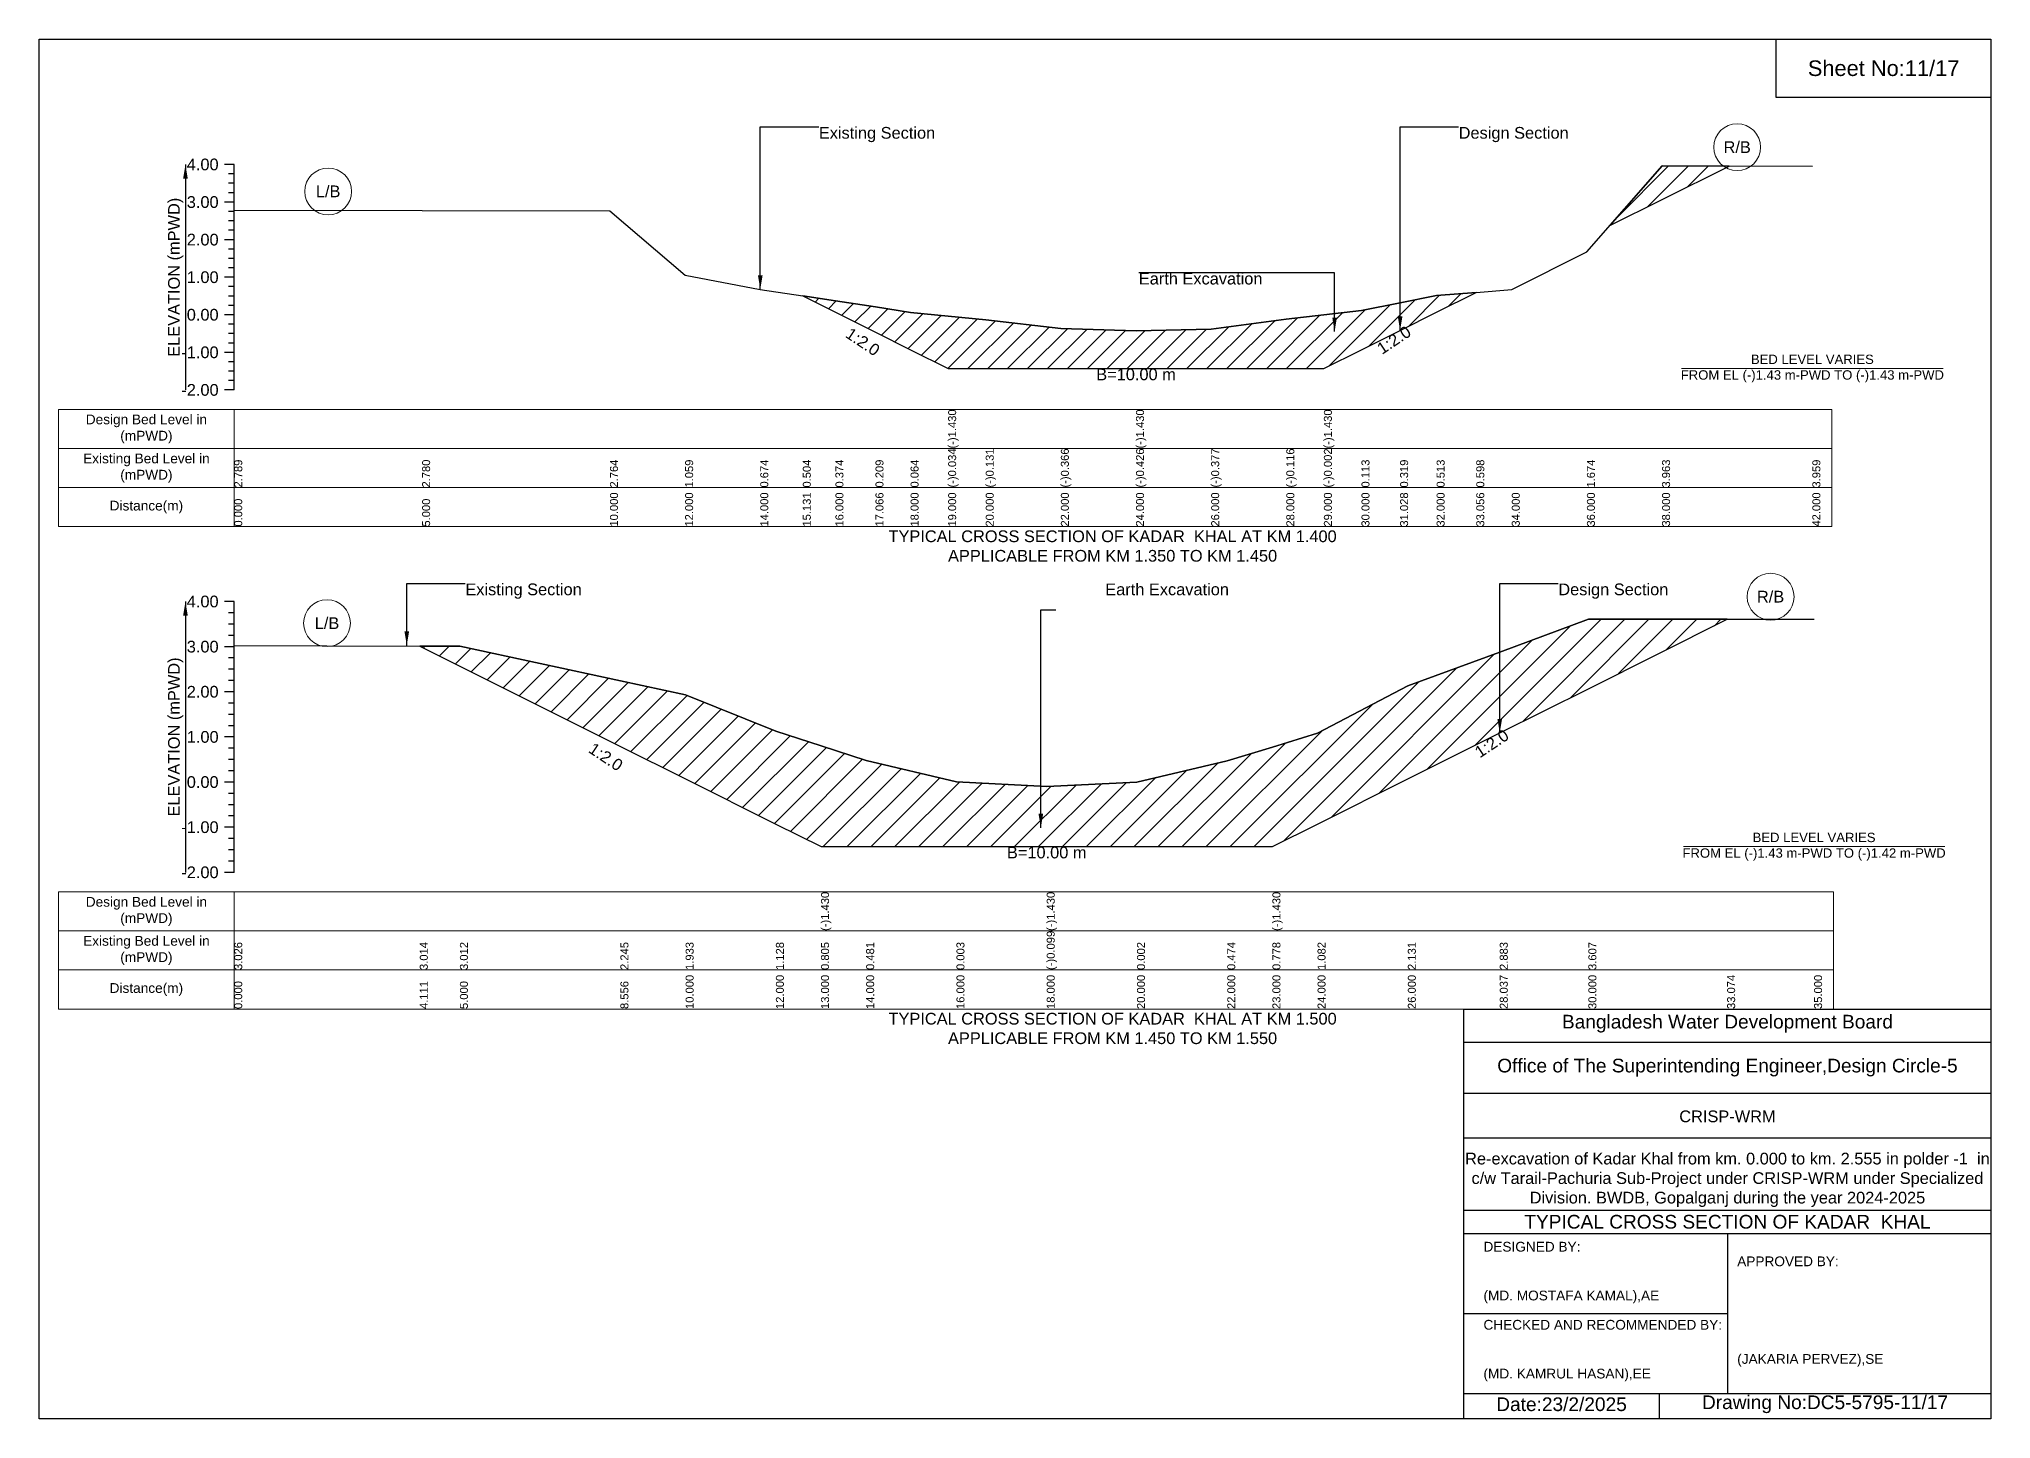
# Model space of a CAD drawing. Header units: inches. Extents: x 91000 to 278000, y -13885 to 0.
# Drawn here: x 200000 to 208000, y -5656 to 0 of the extents above; entities that cross this region are included whole.
import ezdxf

# ---------------------------------------------------------------- set-up
doc = ezdxf.new("R2010")
doc.units = ezdxf.units.IN
doc.header["$LTSCALE"] = 7
doc.header["$MEASUREMENT"] = 0
for name, color, linetype, lineweight in [('Cross section Data Border', 7, 'Continuous', 9), ('Cross Section Labels', 7, 'Continuous', 9), ('Existing_Bed_Level for Xsection', 7, 'Continuous', 25)]:
    doc.layers.add(name, color=color, linetype=linetype, lineweight=lineweight)
doc.styles.get("Standard").update_dxf_attribs({"font": 'arial.ttf'})
doc.dimstyles.get("Standard").update_dxf_attribs({"dimtxt": 0.18, "dimasz": 0.18, "dimexe": 0.18, "dimexo": 0.0625, "dimgap": 0.09, "dimtad": 0, "dimtih": 1, "dimtoh": 1, "dimdec": 4, "dimzin": 0, "dimdsep": 46, "dimtxsty": 'Standard', "dimcen": 0.09, "dimadec": 0, "dimazin": 0, "dimtfac": 1, "dimtdec": 4, "dimtofl": 0, "dimtmove": 0, "dimatfit": 3, "dimfxl": 1, "dimtolj": 1, "dimtzin": 0, "dimarcsym": 0})

msp = doc.modelspace()

# ---------------------------------------------------------------- hatches: boundary and pattern name
at = {"layer": 'Existing_Bed_Level for Xsection'}
h = msp.add_hatch(dxfattribs=at)
h.set_pattern_fill('ANSI31', color=256, scale=462, style=0)
h.paths.add_polyline_path([(206438.6, -764.3), (206652, -657.6), (206926.5, -520.4), (206652, -520.1)])
h = msp.add_hatch(dxfattribs=at)
h.set_pattern_fill('ANSI31', color=256, scale=462, style=0)
h.paths.add_polyline_path([(203130.2, -1052.7), (203264, -1119.6), (203428.1, -1201.7), (203572, -1273.6), (203726, -1350.6), (203880, -1350.6), (204188, -1350.6), (204496, -1350.6), (204804, -1350.6), (205112, -1350.6), (205266, -1350.6), (205420, -1273.6), (205578.3, -1194.5), (205728, -1119.6), (205890.6, -1038.3), (205728, -1051.4), (205578.3, -1081.3), (205420, -1113), (205266, -1130.6), (205112, -1148.3), (204804, -1188.5), (204496, -1196), (204188, -1186.8), (203880, -1150.6), (203726, -1135.6), (203572, -1120.5), (203428.1, -1098.2), (203264, -1072.8)])
h = msp.add_hatch(dxfattribs=at)
h.set_pattern_fill('ANSI31', color=256, scale=555, style=0)
h.paths.add_polyline_path([(201560.5, -2488), (201725, -2570.2), (202382.8, -2899.1), (202650, -3032.7), (203020, -3217.7), (203205, -3310.2), (203390, -3310.2), (203760, -3310.2), (204130, -3310.2), (204500, -3310.2), (204870, -3310.2), (205055, -3310.2), (205240, -3217.7), (205610, -3032.7), (205986.8, -2844.3), (206350, -2662.7), (206918.7, -2378.4), (206350, -2378.4), (205986.8, -2512.4), (205610, -2651.4), (205240, -2845.5), (205055, -2901.8), (204870, -2958), (204500, -3045.3), (204130, -3064), (203760, -3045.1), (203390, -2956.7), (203205, -2896.9), (203020, -2837), (202650, -2688.1), (202382.8, -2630.4), (201725, -2488.5)])

# ---------------------------------------------------------------- linework, layer by layer
for points in [[(200000, 0), (208000, 0), (208000, -5656), (200000, -5656)], [(207120, 0), (208000, 0), (208000, -240), (207120, -240)]]:
    msp.add_lwpolyline(points, close=True)
for points in [[(205840, -5656), (205840, -3976), (208000, -3976)], [(205840, -4112), (208000, -4112)], [(205840, -4320), (208000, -4320)], [(205840, -4504), (208000, -4504)], [(205840, -4800), (208000, -4800)], [(205840, -4896), (208000, -4896)], [(206920, -4896), (206920, -5552)], [(205840, -5224), (206920, -5224)], [(205840, -5552), (208000, -5552)], [(206640, -5552), (206640, -5656)]]:
    msp.add_lwpolyline(points)
at = {"layer": 'Cross section Data Border'}
for points in [[(200080, -1518.4), (207348, -1518.4), (207348, -1998.4), (200080, -1998.4)], [(200080, -3495.7), (207355, -3495.7), (207355, -3975.7), (200080, -3975.7)]]:
    msp.add_lwpolyline(points, close=True, dxfattribs=at)
for points in [[(200800, -1518.4), (200800, -1998.4)], [(200080, -1678.4), (207348, -1678.4)], [(200080, -1838.4), (207348, -1838.4)], [(200800, -3495.7), (200800, -3975.7)], [(200080, -3655.7), (207355, -3655.7)], [(200080, -3815.7), (207355, -3815.7)]]:
    msp.add_lwpolyline(points, dxfattribs=at)
at = {"layer": 'Cross Section Labels'}
for points in [[(206732.2, -1350.6), (207803.8, -1350.6)], [(206739.2, -3310.2), (207810.8, -3310.2)]]:
    msp.add_lwpolyline(points, dxfattribs=at)
for centre in [(206960, -443.4), (201185, -624.6), (207096.8, -2285.9), (201180.3, -2394.4)]:
    msp.add_circle(centre, 96, dxfattribs=at)
at = {"layer": 'Existing_Bed_Level for Xsection'}
for points in [[(200800, -514.4), (200760, -514.4)], [(200800, -552.9), (200776, -552.9)], [(200800, -1438.4), (200800, -1284.4), (200800, -1130.4), (200800, -976.4), (200800, -822.4), (200800, -668.4), (200800, -514.4)], [(200800, -700.9), (201570, -702.3), (202340, -704.7), (202648, -967.3), (202956, -1026.6), (203130.2, -1052.7), (203264, -1072.8), (203428.1, -1098.2), (203572, -1120.5), (203726, -1135.6), (203726, -1135.6), (203880, -1150.6), (204188, -1186.8), (204496, -1196), (204496, -1196), (204804, -1188.5), (205112, -1148.3), (205266, -1130.6), (205266, -1130.6), (205420, -1113), (205578.3, -1081.3), (205728, -1051.4), (205890.6, -1038.3), (206036, -1026.6), (206344, -872.6), (206652, -520.1), (207268, -520.7)], [(200800, -591.4), (200776, -591.4)], [(200800, -629.9), (200776, -629.9)], [(200800, -668.4), (200760, -668.4)], [(200800, -706.9), (200776, -706.9)], [(200800, -745.4), (200776, -745.4)], [(200800, -783.9), (200776, -783.9)], [(200800, -822.4), (200760, -822.4)], [(200800, -860.9), (200776, -860.9)], [(200800, -899.4), (200776, -899.4)], [(200800, -937.9), (200776, -937.9)], [(200800, -976.4), (200760, -976.4)], [(200800, -1014.9), (200776, -1014.9)], [(200800, -1053.4), (200776, -1053.4)], [(200800, -1091.9), (200776, -1091.9)], [(200800, -1130.4), (200760, -1130.4)], [(200800, -1168.9), (200776, -1168.9)], [(200800, -1207.4), (200776, -1207.4)], [(200800, -1245.9), (200776, -1245.9)], [(200800, -1284.4), (200760, -1284.4)], [(200800, -1322.9), (200776, -1322.9)], [(200800, -1438.4), (200760, -1438.4)], [(200800, -1361.4), (200776, -1361.4)], [(200800, -1399.9), (200776, -1399.9)], [(200800, -2305.7), (200760, -2305.7)], [(200800, -3415.7), (200800, -3230.7), (200800, -3045.7), (200800, -2860.7), (200800, -2675.7), (200800, -2490.7), (200800, -2305.7)], [(200800, -2351.9), (200776, -2351.9)], [(200800, -2398.2), (200776, -2398.2)], [(200800, -2485.9), (201560.5, -2488), (201725, -2488.5), (202382.8, -2630.4), (202650, -2688.1), (203020, -2837), (203205, -2896.9), (203205, -2896.9), (203390, -2956.7), (203760, -3045.1), (204130, -3064), (204130, -3064), (204500, -3045.3), (204870, -2958), (205055, -2901.8), (205055, -2901.8), (205240, -2845.5), (205610, -2651.4), (205986.8, -2512.4), (206350, -2378.4), (206918.7, -2378.4), (207275, -2378.4)], [(200800, -2444.4), (200776, -2444.4)], [(200800, -2490.7), (200760, -2490.7)], [(200800, -2536.9), (200776, -2536.9)], [(200800, -2583.2), (200776, -2583.2)], [(200800, -2629.4), (200776, -2629.4)], [(200800, -2675.7), (200760, -2675.7)], [(200800, -2721.9), (200776, -2721.9)], [(200800, -2768.2), (200776, -2768.2)], [(200800, -2860.7), (200760, -2860.7)], [(200800, -2814.4), (200776, -2814.4)], [(200800, -2906.9), (200776, -2906.9)], [(200800, -2953.2), (200776, -2953.2)], [(200800, -2999.4), (200776, -2999.4)], [(200800, -3045.7), (200760, -3045.7)], [(200800, -3091.9), (200776, -3091.9)], [(200800, -3138.2), (200776, -3138.2)], [(200800, -3184.4), (200776, -3184.4)], [(200800, -3230.7), (200760, -3230.7)], [(200800, -3276.9), (200776, -3276.9)], [(200800, -3323.2), (200776, -3323.2)], [(200800, -3415.7), (200760, -3415.7)], [(200800, -3369.4), (200776, -3369.4)]]:
    msp.add_lwpolyline(points, dxfattribs=at)
for points in [[(206438.6, -764.3), (206652, -657.6), (206926.5, -520.4), (206652, -520.1)], [(203130.2, -1052.7), (203130.2, -1052.7), (203264, -1119.6), (203428.1, -1201.7), (203572, -1273.6), (203726, -1350.6), (203726, -1350.6), (203880, -1350.6), (204188, -1350.6), (204496, -1350.6), (204496, -1350.6), (204804, -1350.6), (205112, -1350.6), (205266, -1350.6), (205266, -1350.6), (205420, -1273.6), (205578.3, -1194.5), (205728, -1119.6), (205890.6, -1038.3), (205890.6, -1038.3), (205890.6, -1038.3), (205728, -1051.4), (205578.3, -1081.3), (205420, -1113), (205266, -1130.6), (205266, -1130.6), (205112, -1148.3), (204804, -1188.5), (204496, -1196), (204496, -1196), (204188, -1186.8), (203880, -1150.6), (203726, -1135.6), (203726, -1135.6), (203572, -1120.5), (203428.1, -1098.2), (203264, -1072.8), (203130.2, -1052.7)], [(201560.5, -2488), (201725, -2570.2), (202382.8, -2899.1), (202650, -3032.7), (203020, -3217.7), (203205, -3310.2), (203205, -3310.2), (203390, -3310.2), (203760, -3310.2), (204130, -3310.2), (204130, -3310.2), (204500, -3310.2), (204870, -3310.2), (205055, -3310.2), (205055, -3310.2), (205240, -3217.7), (205610, -3032.7), (205986.8, -2844.3), (206350, -2662.7), (206918.7, -2378.4), (206918.7, -2378.4), (206918.7, -2378.4), (206350, -2378.4), (205986.8, -2512.4), (205610, -2651.4), (205240, -2845.5), (205055, -2901.8), (205055, -2901.8), (204870, -2958), (204500, -3045.3), (204130, -3064), (204130, -3064), (203760, -3045.1), (203390, -2956.7), (203205, -2896.9), (203205, -2896.9), (203020, -2837), (202650, -2688.1), (202382.8, -2630.4), (201725, -2488.5)]]:
    msp.add_lwpolyline(points, close=True, dxfattribs=at)

# ---------------------------------------------------------------- texts
at = {"attachment_point": 5}
for s, insert, char_height in [('Sheet No:11/17', (207560, -120), 64), ('Bangladesh Water Development Board', (206920, -4036), 56), ('Office of The Superintending Engineer,Design Circle-5', (206920, -4216), 56)]:
    msp.add_mtext(s, dxfattribs=dict(at, insert=insert, char_height=char_height))
for s, insert, char_height, width, attachment_point in [('CRISP-WRM', (206920, -4416), 48, 2240, 5), ('Re-excavation of Kadar Khal from km. 0.000 to km. 2.555 in polder -1  in c/w Tarail-Pachuria Sub-Project under CRISP-WRM under Specialized Division. BWDB, Gopalganj during the year 2024-2025', (206920, -4676), 48, 2160, 5), ('TYPICAL CROSS SECTION OF KADAR  KHAL', (206920, -4848), 56, 2240, 5), ('DESIGNED BY:^J^J^J(MD. MOSTAFA KAMAL),AE', (205920, -5056), 40, 1120, 4), ('APPROVED BY:^J^J^J^J^J^J(JAKARIA PERVEZ),SE', (206960, -5216), 40, 1120, 4), ('CHECKED AND RECOMMENDED BY:^J^J^J(MD. KAMRUL HASAN),EE', (205920, -5376), 40, 1120, 4), ('Date:23/2/2025', (206240, -5596), 56, 1120, 5), ('Drawing No:DC5-5795-11/17', (207320, -5596), 56, 1760, 5)]:
    msp.add_mtext(s, dxfattribs=dict(insert=insert, char_height=char_height, width=width, attachment_point=attachment_point))
at = {"layer": 'Cross section Data Border', "char_height": 40, "width": 640, "attachment_point": 5}
for s, insert in [('Design Bed Level in (mPWD)', (200440, -1598.4)), ('Existing Bed Level in (mPWD)', (200440, -1758.4)), ('Distance(m)', (200440, -1918.4)), ('Design Bed Level in (mPWD)', (200440, -3575.7)), ('Existing Bed Level in (mPWD)', (200440, -3735.7)), ('Distance(m)', (200440, -3895.7))]:
    msp.add_mtext(s, dxfattribs=dict(at, insert=insert))
at = {"layer": 'Cross Section Labels'}
for s, insert, char_height, attachment_point in [('Existing Section', (203196, -360.4), 48, 1), ('Design Section', (205818.3, -360.4), 48, 1), ('R/B', (206960, -443.4), 48, 5), ('L/B', (201185, -624.6), 48, 5), ('Earth Excavation', (204507.4, -958), 48, 1), ('B=10.00 m', (204496, -1350.6), 48, 2), ('BED LEVEL VARIES ^JFROM EL (-)1.43 m-PWD TO (-)1.43 m-PWD', (207268, -1350.6), 38.4, 5), ('TYPICAL CROSS SECTION OF KADAR  KHAL AT KM 1.400^JAPPLICABLE FROM KM 1.350 TO KM 1.450', (204400, -2078.4), 48, 5), ('Existing Section', (201747.2, -2231.7), 48, 1), ('Earth Excavation', (204370, -2231.7), 48, 1), ('Design Section', (206226.8, -2231.7), 48, 1), ('R/B', (207096.8, -2285.9), 48, 5), ('L/B', (201180.3, -2394.4), 48, 5), ('BED LEVEL VARIES ^JFROM EL (-)1.43 m-PWD TO (-)1.42 m-PWD', (207275, -3310.2), 38.4, 5), ('B=10.00 m', (204130, -3310.2), 48, 2), ('TYPICAL CROSS SECTION OF KADAR  KHAL AT KM 1.500^JAPPLICABLE FROM KM 1.450 TO KM 1.550', (204400, -4055.7), 48, 5)]:
    msp.add_mtext(s, dxfattribs=dict(at, insert=insert, char_height=char_height, attachment_point=attachment_point))
at = {"layer": 'Cross Section Labels', "char_height": 48, "attachment_point": 2}
for insert, rotation in [((203389.6, -1220.9), 326.30993), ((205539.8, -1213.7), 33.69007), ((205940.6, -2867.4), 33.69007), ((202336.5, -2922.2), 326.30993)]:
    msp.add_mtext('1:2.0', dxfattribs=dict(at, insert=insert, rotation=rotation))
at = {"layer": 'Existing_Bed_Level for Xsection', "char_height": 48, "attachment_point": 6}
for s, insert in [('4.00', (200736, -514.4)), ('3.00', (200736, -668.4)), ('2.00', (200736, -822.4)), ('1.00', (200736, -976.4)), ('0.00', (200736, -1130.4)), ('-1.00', (200736, -1284.4)), ('-2.00', (200736, -1438.4)), ('4.00', (200736, -2305.7)), ('3.00', (200736, -2490.7)), ('2.00', (200736, -2675.7)), ('1.00', (200736, -2860.7)), ('0.00', (200736, -3045.7)), ('-1.00', (200736, -3230.7)), ('-2.00', (200736, -3415.7))]:
    msp.add_mtext(s, dxfattribs=dict(at, insert=insert))
at = {"layer": 'Existing_Bed_Level for Xsection', "rotation": 90}
for s, insert, char_height, attachment_point in [('ELEVATION (mPWD)', (200560, -976.4), 48, 5), ('(-)1.430', (203726, -1678.4), 32.8, 1), ('(-)1.430', (204496, -1678.4), 32.8, 1), ('(-)1.430', (205266, -1678.4), 32.8, 1), ('(-)0.034', (203726, -1838.4), 32.8, 1), ('(-)0.366', (204188, -1838.4), 32.8, 1), ('(-)0.426', (204496, -1838.4), 32.8, 1), ('(-)0.116', (205112, -1838.4), 32.8, 1), ('2.789', (200800, -1838.4), 32.8, 1), ('2.780', (201570, -1838.4), 32.8, 1), ('2.764', (202340, -1838.4), 32.8, 1), ('1.059', (202648, -1838.4), 32.8, 1), ('0.674', (202956, -1838.4), 32.8, 1), ('0.504', (203130.2, -1838.4), 32.8, 1), ('0.374', (203264, -1838.4), 32.8, 1), ('0.209', (203428.1, -1838.4), 32.8, 1), ('0.064', (203572, -1838.4), 32.8, 1), ('(-)0.131', (203880, -1838.4), 32.8, 1), ('(-)0.377', (204804, -1838.4), 32.8, 1), ('(-)0.002', (205266, -1838.4), 32.8, 1), ('0.113', (205420, -1838.4), 32.8, 1), ('0.319', (205578.3, -1838.4), 32.8, 1), ('0.513', (205728, -1838.4), 32.8, 1), ('0.598', (205890.6, -1838.4), 32.8, 1), ('1.674', (206344, -1838.4), 32.8, 1), ('3.963', (206652, -1838.4), 32.8, 1), ('3.959', (207268, -1838.4), 32.8, 1), ('0.000', (200800, -1998.4), 32.8, 1), ('5.000', (201570, -1998.4), 32.8, 1), ('10.000', (202340, -1998.4), 32.8, 1), ('12.000', (202648, -1998.4), 32.8, 1), ('14.000', (202956, -1998.4), 32.8, 1), ('15.131', (203130.2, -1998.4), 32.8, 1), ('16.000', (203264, -1998.4), 32.8, 1), ('17.066', (203428.1, -1998.4), 32.8, 1), ('18.000', (203572, -1998.4), 32.8, 1), ('19.000', (203726, -1998.4), 32.8, 1), ('20.000', (203880, -1998.4), 32.8, 1), ('22.000', (204188, -1998.4), 32.8, 1), ('24.000', (204496, -1998.4), 32.8, 1), ('26.000', (204804, -1998.4), 32.8, 1), ('28.000', (205112, -1998.4), 32.8, 1), ('29.000', (205266, -1998.4), 32.8, 1), ('30.000', (205420, -1998.4), 32.8, 1), ('31.028', (205578.3, -1998.4), 32.8, 1), ('32.000', (205728, -1998.4), 32.8, 1), ('33.056', (205890.6, -1998.4), 32.8, 1), ('34.000', (206036, -1998.4), 32.8, 1), ('36.000', (206344, -1998.4), 32.8, 1), ('38.000', (206652, -1998.4), 32.8, 1), ('42.000', (207268, -1998.4), 32.8, 1), ('ELEVATION (mPWD)', (200560, -2860.7), 48, 5), ('(-)1.430', (203205, -3655.7), 32.8, 1), ('(-)1.430', (204130, -3655.7), 32.8, 1), ('(-)1.430', (205055, -3655.7), 32.8, 1), ('(-)0.099', (204130, -3815.7), 32.8, 1), ('3.026', (200800, -3815.7), 32.8, 1), ('3.014', (201560.5, -3815.7), 32.8, 1), ('3.012', (201725, -3815.7), 32.8, 1), ('2.245', (202382.8, -3815.7), 32.8, 1), ('1.933', (202650, -3815.7), 32.8, 1), ('1.128', (203020, -3815.7), 32.8, 1), ('0.805', (203205, -3815.7), 32.8, 1), ('0.481', (203390, -3815.7), 32.8, 1), ('0.003', (203760, -3815.7), 32.8, 1), ('0.002', (204500, -3815.7), 32.8, 1), ('0.474', (204870, -3815.7), 32.8, 1), ('0.778', (205055, -3815.7), 32.8, 1), ('1.082', (205240, -3815.7), 32.8, 1), ('2.131', (205610, -3815.7), 32.8, 1), ('2.883', (205986.8, -3815.7), 32.8, 1), ('3.607', (206350, -3815.7), 32.8, 1), ('10.000', (202650, -3975.7), 32.8, 1), ('12.000', (203020, -3975.7), 32.8, 1), ('13.000', (203205, -3975.7), 32.8, 1), ('14.000', (203390, -3975.7), 32.8, 1), ('16.000', (203760, -3975.7), 32.8, 1), ('18.000', (204130, -3975.7), 32.8, 1), ('20.000', (204500, -3975.7), 32.8, 1), ('22.000', (204870, -3975.7), 32.8, 1), ('23.000', (205055, -3975.7), 32.8, 1), ('24.000', (205240, -3975.7), 32.8, 1), ('26.000', (205610, -3975.7), 32.8, 1), ('28.037', (205986.8, -3975.7), 32.8, 1), ('30.000', (206350, -3975.7), 32.8, 1), ('33.074', (206918.7, -3975.7), 32.8, 1), ('35.000', (207275, -3975.7), 32.8, 1), ('0.000', (200800, -3975.7), 32.8, 1), ('4.111', (201560.5, -3975.7), 32.8, 1), ('5.000', (201725, -3975.7), 32.8, 1), ('8.556', (202382.8, -3975.7), 32.8, 1)]:
    msp.add_mtext(s, dxfattribs=dict(at, insert=insert, char_height=char_height, attachment_point=attachment_point))

# ---------------------------------------------------------------- leaders
at = {"layer": 'Cross Section Labels', "annotation_type": 0, "has_hookline": 1}
for points, hookline_direction, text_width in [([(202956, -1026.6), (202956, -360.4), (203195.9, -360.4)], 0, 467.2), ([(205578.3, -1194.5), (205578.3, -360.4), (205818.2, -360.4)], 0, 441.2), ([(205309.9, -1199.2), (205309.9, -958), (204507.5, -958)], 1, 497), ([(201507.2, -2485.9), (201507.2, -2231.7), (201747.1, -2231.7)], 0, 467.2), ([(205986.8, -2844.3), (205986.8, -2231.7), (206226.8, -2231.7)], 0, 441.2), ([(204105.9, -3233.3), (204105.9, -2340.2), (204166.7, -2340.2)], 0, 497)]:
    msp.add_leader(points, dimstyle='Standard', override={"dimasz": 57.6}, dxfattribs=dict(at, hookline_direction=hookline_direction, text_width=text_width))
at = {"layer": 'Existing_Bed_Level for Xsection'}
for points in [[(200600, -514.4), (200600, -1438.4)], [(200600, -2305.7), (200600, -3415.7)]]:
    msp.add_leader(points, dimstyle='Standard', override={"dimasz": 57.6}, dxfattribs=at)

doc.saveas('drawing.dxf')
